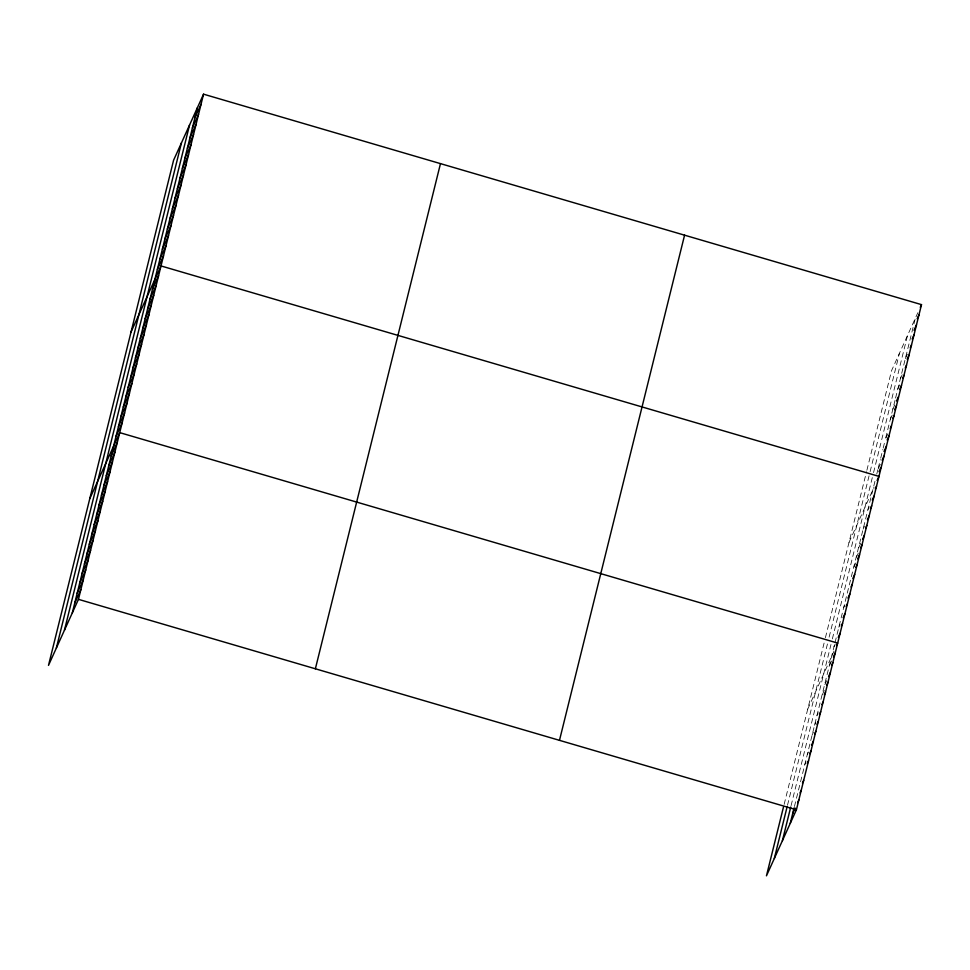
<?xml version="1.0" encoding="UTF-8"?>
<svg xmlns="http://www.w3.org/2000/svg" width="970" height="970" viewBox="0 0 970 970"><rect width="100%" height="100%" fill="white"/><g stroke="black" fill="none" stroke-linecap="round" stroke-linejoin="round"><path stroke-width="0.73" stroke-dasharray="4.85 3.64" d="M784.148 804.372L824.73 640.479M825.421 637.678L866.525 471.687M866.889 470.244L891.551 370.661L915.365 318.16L895.346 398.985M787.495 805.258L827.737 642.758M829.12 637.157L869.387 474.572M870.102 471.687L899.408 353.335M791.083 805.621L830.975 644.529M832.357 638.915L872.479 476.925M873.546 472.596L907.508 335.487M794.43 806.506L834.673 644.007M835.024 642.601L875.328 479.81M876.759 474.039L877.838 469.71M878.189 468.267L880.336 459.598M880.699 458.155L882.833 449.498M883.197 448.055L884.979 440.841M885.695 437.955L894.995 400.428M915.983 316.802L917.814 312.74M905.362 358.573L908.429 351.807M900.354 378.773L902.197 374.723M897.856 388.873L899.687 384.823M892.849 409.085L894.692 405.024M890.339 419.185L892.182 415.136M885.949 438.04L887.793 433.99M878.444 468.352L880.287 464.291M849.017 542.412L874.055 487.207M867.98 509.529L869.205 506.813M863.118 529.135L864.343 526.431M858.874 547.395L860.717 543.333M856.449 557.204L858.292 553.142M854.012 567.013L855.855 562.952M843.694 607.584L844.918 604.88M838.832 627.202L840.056 624.486M833.982 646.808L835.206 644.104M807.731 709.119L831.545 656.617M832.163 655.259L834.006 651.21M829.738 665.068L831.581 661.006M824.876 684.687L826.719 680.625M822.451 694.484L824.294 690.434M816.982 715.448L818.207 712.744M814.545 725.257L815.782 722.553M812.12 735.066L813.345 732.362M807.27 754.672L808.495 751.968M804.833 764.481L806.07 761.777"/><path stroke-width="1.45" d="M56.357 648.045L181.451 142.881M64.456 630.197L189.55 125.033M72.313 612.87L197.407 107.706M203.542 94.175L173.594 160.208L48.5 665.371L78.449 599.339L203.542 94.175L921.5 304.628L796.406 809.792L766.458 875.825L783.445 807.173M315.371 668.791L440.477 163.627M559.484 740.34L684.577 235.177M774.315 858.498L787.143 806.664M782.414 840.65L790.732 807.028M790.271 823.324L794.078 807.913M194.909 117.806L201.045 104.287M192.412 127.907L198.547 114.387M189.902 138.019L196.037 124.487M187.404 148.119L193.539 134.587M184.906 158.219L191.041 144.7M182.396 168.319L188.532 154.8M179.899 178.431L186.034 164.9M177.401 188.532L183.536 175M174.891 198.632L181.026 185.112M172.393 208.732L178.529 195.212M169.895 218.844L176.031 205.313M167.386 228.944L173.521 215.413M164.888 239.044L171.023 225.525M162.39 249.157L168.525 235.625M159.88 259.257L166.015 245.725M157.382 269.357L163.518 255.825M131.059 331.958L161.02 265.938L878.965 476.379L877.122 480.441M152.448 289.266L158.583 275.735M150.023 299.075L156.158 285.544M147.598 308.884L153.733 295.353M145.16 318.681L151.308 305.162M142.736 328.49L148.871 314.959M140.31 338.3L146.446 324.768M137.885 348.109L144.021 334.577M135.448 357.906L141.584 344.386M133.023 367.715L139.159 354.183M130.598 377.524L136.734 363.992M128.173 387.333L134.309 373.802M125.736 397.13L131.871 383.611M123.311 406.939L129.446 393.408M120.886 416.748L127.022 403.217M118.449 426.558L124.596 413.026M116.024 436.354L122.159 422.835M89.786 498.665L119.734 432.632L837.68 643.086L836.455 645.79M111.174 455.973L117.309 442.441M108.737 465.782L114.872 452.25M106.312 475.579L112.447 462.059M103.887 485.388L110.022 471.856M101.462 495.197L107.597 481.666M99.025 505.006L105.16 491.475M96.6 514.803L102.735 501.284M94.175 524.612L100.31 511.081M91.738 534.421L97.873 520.89M89.313 544.231L95.448 530.699M86.888 554.028L93.023 540.508M84.463 563.837L90.598 550.305M82.026 573.646L88.161 560.114M79.601 583.455L85.736 569.923M77.176 593.252L83.311 579.733M74.739 603.061L80.886 589.53M920.275 307.332L921.5 304.628M917.159 318.791L919.002 314.729M914.043 330.249L916.492 324.841M912.152 339.003L913.995 334.941M910.26 347.745L911.497 345.041M907.144 359.203L908.987 355.141M905.265 367.957L906.489 365.253M902.755 378.058L903.991 375.354M899.639 389.516L901.482 385.454M896.522 400.974L898.365 396.912M894.643 409.716L896.486 405.666M892.752 418.47L893.976 415.766M890.254 428.57L891.478 425.866M887.138 440.028L888.981 435.966M884.022 451.486L886.471 446.079M882.13 460.241L883.973 456.179M879.014 471.687L880.857 467.637M875.316 488.892L876.54 486.188M872.272 500.059L874.115 495.997M870.454 508.51L871.678 505.806M867.41 519.665L869.253 515.603M865.604 528.116L866.828 525.413M862.56 539.284L864.403 535.222M860.742 547.735L861.966 545.031M857.698 558.89L859.541 554.828M855.879 567.341L857.116 564.637M852.848 578.508L854.679 574.446M851.029 586.959L852.254 584.255M847.986 598.114L849.829 594.052M846.167 606.565L847.404 603.861M843.124 617.732L844.967 613.67M841.317 626.183L842.542 623.48M838.274 637.338L840.117 633.277M833.412 656.957L835.255 652.895M831.605 665.408L832.83 662.704M828.562 676.563L830.405 672.501M826.743 685.014L827.968 682.31M824.318 694.823L825.543 692.119M821.893 704.632L823.118 701.928M819.456 714.441L820.693 711.725M817.031 724.238L818.256 721.534M814.606 734.047L815.831 731.344M811.563 745.202L813.406 741.153M809.744 753.666L810.968 750.95M807.319 763.463L808.543 760.759M802.457 783.081L803.693 780.377M800.032 792.89L801.256 790.174M792.696 813.515L795.145 808.107M797.607 802.687L798.831 799.983M78.449 599.339L796.406 809.792"/></g></svg>
